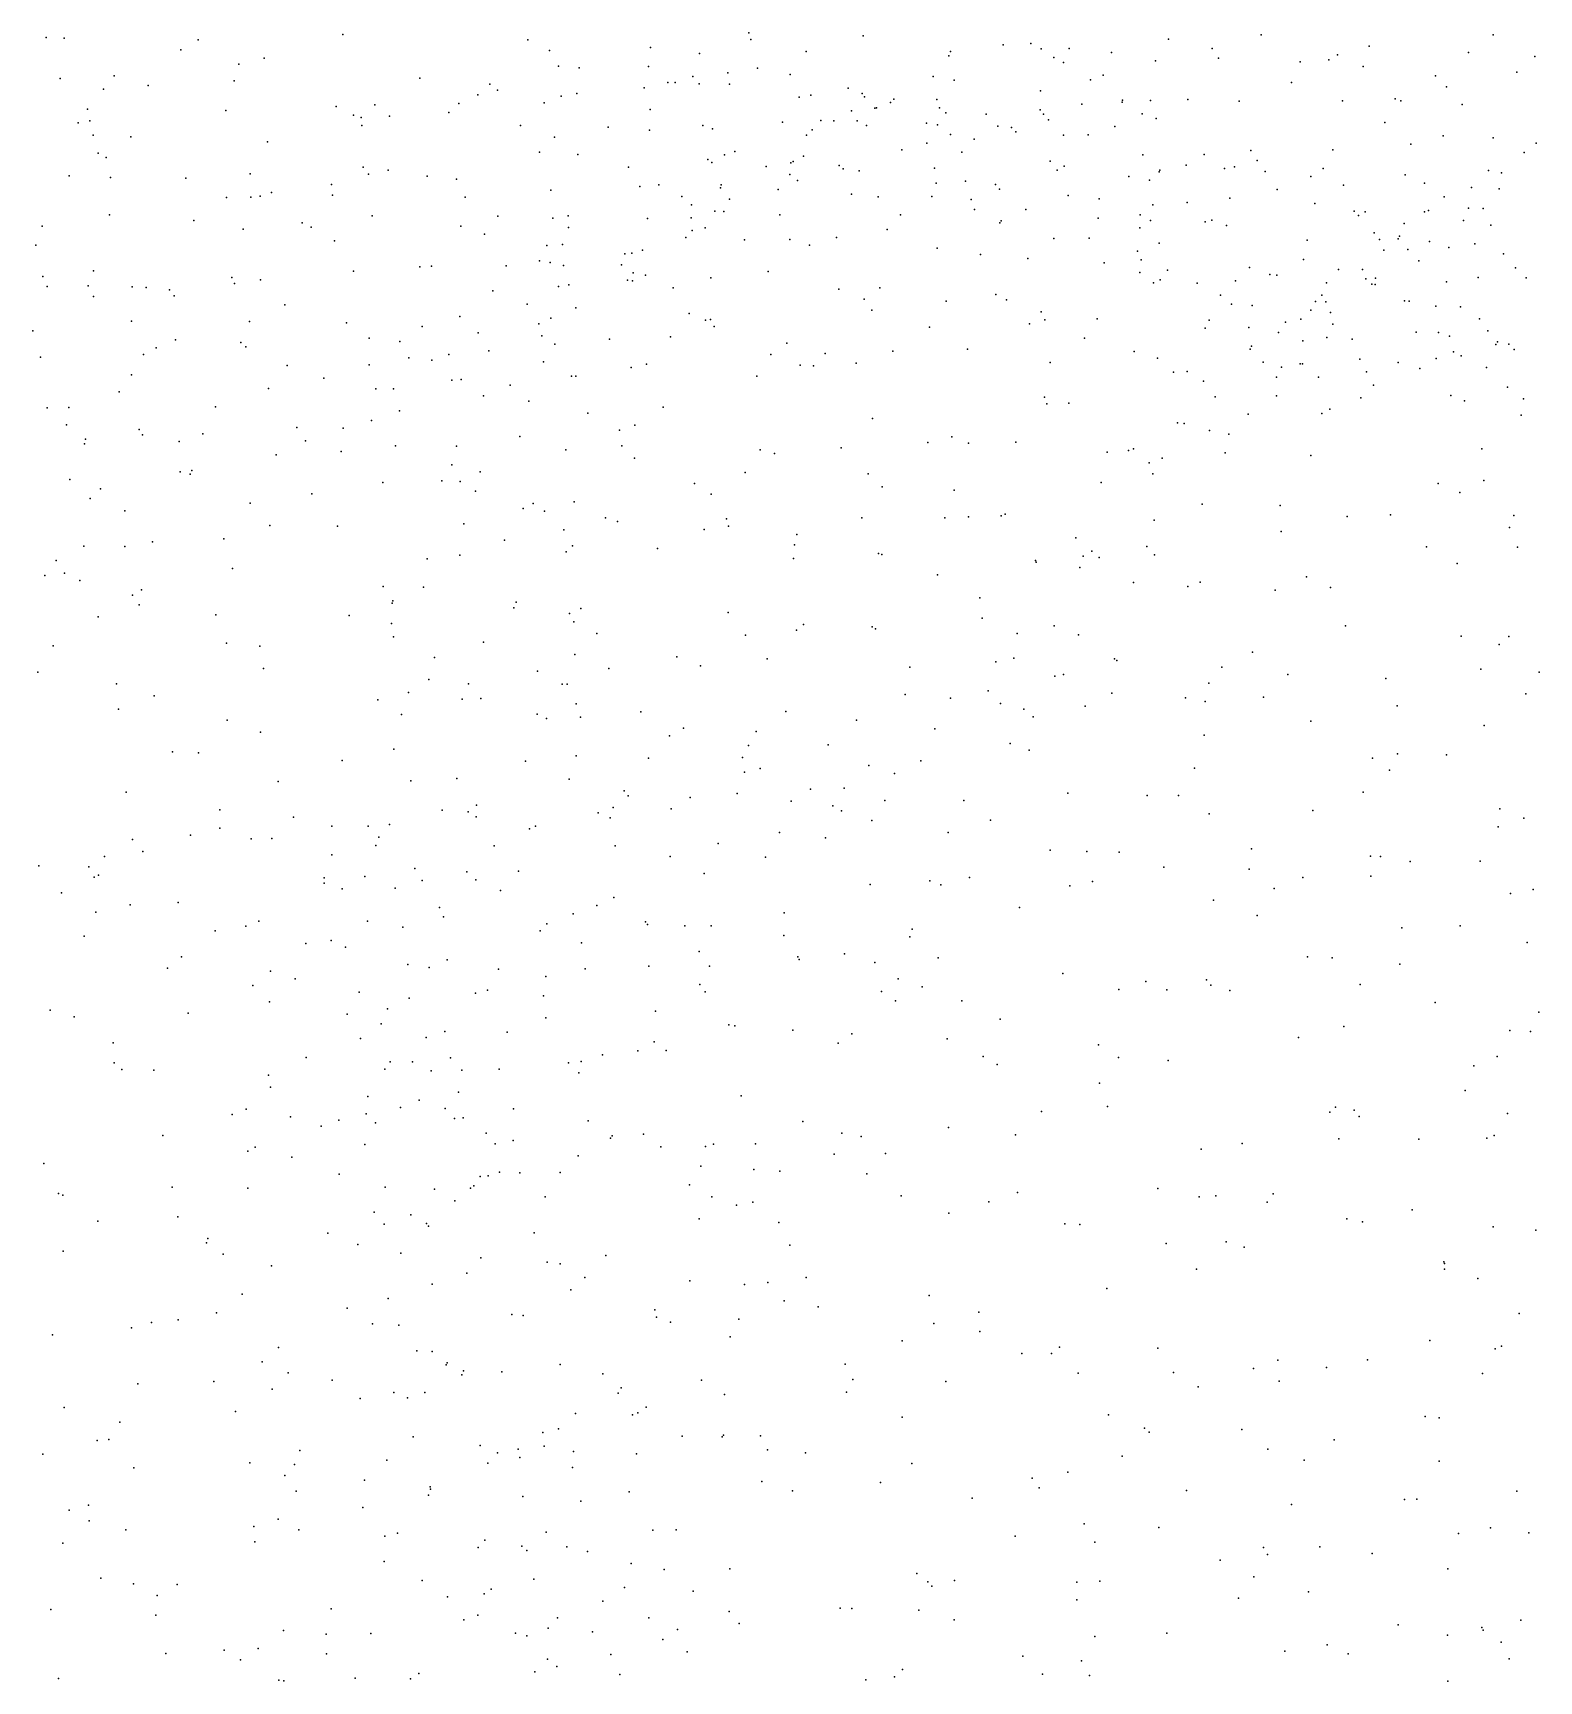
# Model space of a CAD drawing. Header units: metres. Extents: x -25 to 25, y -27.7 to 27.8.
# Drawn here: x -12.575 to -11.029, y 6.79 to 8.482 of the extents above; entities that cross this region are included whole.
import ezdxf

# ---------------------------------------------------------------- set-up
doc = ezdxf.new("R2010")
doc.units = ezdxf.units.M

msp = doc.modelspace()

# ---------------------------------------------------------------- linework, layer by layer
for p in [(-11.8399, 8.4825, 18.1172), (-12.5618, 8.478, -15.7454), (-12.5432, 8.4772, 19.0288), (-12.4232, 8.465, 19.6249), (-12.4057, 8.4753, 19.3896), (-12.2571, 8.4808, 21.8574), (-12.067, 8.4753, 18.0394), (-12.0447, 8.4646, 21.9769), (-11.9411, 8.4674, 22.0349), (-11.8381, 8.4757, -1.4655), (-11.7228, 8.4797, -4.2148), (-11.5789, 8.4702, -4.8425), (-11.5504, 8.4716, 18.3593), (-11.5398, 8.4661, 24.4792), (-11.5112, 8.4664, -4.3817), (-11.4092, 8.4762, 18.4951), (-11.3642, 8.4665, 24.5073), (-11.314, 8.4805, 24.2135), (-11.2032, 8.4688, 24.2971), (-11.0758, 8.4806, -2.0716), (-12.3639, 8.4505, -15.7405), (-12.3378, 8.4565, 21.8378), (-12.0356, 8.4484, -4.0793), (-11.9431, 8.448, 23.4026), (-11.8907, 8.4615, 22.1035), (-11.7813, 8.4635, 22.279), (-11.6348, 8.459, 24.1881), (-11.633, 8.4634, 24.3569), (-11.527, 8.4574, 24.0924), (-11.517, 8.452, -5.001), (-11.4677, 8.4623, 18.4303), (-11.4226, 8.454, -14.7393), (-11.3576, 8.4567, 24.0637), (-11.2738, 8.4527, -2.1453), (-11.2443, 8.455, 18.5657), (-11.2356, 8.4599, 24.1644), (-11.2091, 8.4479, 24.5017), (-11.1011, 8.4626, -14.6486), (-11.0329, 8.4584, 18.6655), (-12.5473, 8.4357, -4.6149), (-12.4919, 8.4384, 21.7844), (-12.3687, 8.4333, 18.0813), (-12.1779, 8.436, 21.9293), (-12.0143, 8.4467, 23.34), (-11.9234, 8.4315, -15.0201), (-11.9156, 8.4316, -5.3136), (-11.8976, 8.4378, 18.0526), (-11.8909, 8.4303, 23.1906), (-11.8617, 8.4414, 23.4799), (-11.8313, 8.4462, 23.337), (-11.7975, 8.4398, 23.4254), (-11.6509, 8.4377, 24.4796), (-11.6293, 8.434, 22.5391), (-11.4893, 8.4345, -4.6627), (-11.4763, 8.4391, -5.1608), (-11.2827, 8.4317, 22.7295), (-11.1349, 8.4384, 22.742), (-11.0513, 8.4424, -1.907), (-12.5028, 8.4247, 20.0019), (-12.4569, 8.4287, 19.7155), (-12.1182, 8.4188, 17.9929), (-12.1059, 8.4299, 23.2999), (-12.0983, 8.4238, -5.1093), (-12.0328, 8.4175, 23.5818), (-12.0168, 8.4202, -15.4091), (-11.9477, 8.426, -15.1972), (-11.86, 8.43, 23.5801), (-11.7885, 8.4165, 23.1937), (-11.7763, 8.4185, 23.5987), (-11.7382, 8.4259, 22.4235), (-11.7237, 8.4203, 23.4918), (-11.7212, 8.417, 24.2807), (-11.6912, 8.4146, 24.078), (-11.647, 8.4142, 16.3418), (-11.5405, 8.4231, 23.9253), (-11.4562, 8.4133, 18.363), (-11.3892, 8.414, -4.2784), (-11.1763, 8.4147, -1.6266), (-11.1236, 8.427, 24.2658), (-12.5193, 8.4042, 18.1453), (-12.377, 8.4028, -4.7864), (-12.2639, 8.4069, 21.9234), (-12.2461, 8.3979, 23.3813), (-12.2243, 8.4086, -4.9378), (-12.209, 8.3971, 16.1074), (-12.1483, 8.4007, 23.5147), (-12.138, 8.4099, 23.1853), (-12.0503, 8.4107, 22.0503), (-11.9414, 8.4038, 23.6541), (-11.7346, 8.4026, 24.3957), (-11.7107, 8.4053, -14.8415), (-11.7091, 8.4056, 23.6569), (-11.6946, 8.4111, 23.3123), (-11.6443, 8.4056, 23.4024), (-11.6379, 8.4006, 23.8654), (-11.5964, 8.399, 18.2044), (-11.5408, 8.4036, 16.1926), (-11.5373, 8.3992, 16.4044), (-11.498, 8.4095, 24.6676), (-11.4566, 8.4113, 16.2698), (-11.4362, 8.3994, 16.3545), (-11.4277, 8.4132, 23.9077), (-11.3364, 8.4126, 15.9073), (-11.2303, 8.4129, 23.9894), (-11.1704, 8.4127, 24.0593), (-11.1077, 8.4091, 24.1829), (-12.5289, 8.3903, 19.2352), (-12.5167, 8.3922, 19.876), (-12.2381, 8.3955, 17.987), (-12.2375, 8.3875, 23.2102), (-12.0744, 8.3874, 23.0807), (-11.9846, 8.3856, 22.1773), (-11.942, 8.3825, 23.0628), (-11.8872, 8.3874, 22.3014), (-11.8773, 8.384, 23.7396), (-11.8055, 8.3908, -1.1939), (-11.7751, 8.383, 23.1065), (-11.7663, 8.3927, 23.7416), (-11.7528, 8.3924, 23.8763), (-11.7288, 8.3922, 18.1027), (-11.7191, 8.3876, 16.3802), (-11.6577, 8.39, 16.1318), (-11.6463, 8.388, 24.632), (-11.5842, 8.3868, 23.7086), (-11.5702, 8.3853, 16.0886), (-11.5659, 8.3808, 16.5059), (-11.5322, 8.3932, 22.6692), (-11.4642, 8.3865, 16.1465), (-11.4217, 8.3947, 22.7385), (-11.1869, 8.3907, 24.6462), (-12.5133, 8.3775, 19.7889), (-12.4746, 8.3759, 19.4415), (-12.3345, 8.3708, 18.0005), (-12.0398, 8.3754, 23.6732), (-11.7809, 8.3776, 24.1204), (-11.683, 8.3626, 23.119), (-11.6574, 8.3693, 22.6125), (-11.6329, 8.3783, -1.1832), (-11.6086, 8.3733, 23.2734), (-11.517, 8.3775, 18.255), (-11.4915, 8.3777, 23.7382), (-11.2404, 8.3625, 23.8989), (-11.1603, 8.3682, 22.8171), (-11.127, 8.3768, 18.5344), (-11.0758, 8.3749, 24.5063), (-11.0315, 8.3693, 17.6267), (-12.5084, 8.359, 19.3456), (-12.4999, 8.3546, 19.6457), (-12.055, 8.36, 17.9432), (-12.0156, 8.3577, 23.0091), (-11.8822, 8.3525, 22.9975), (-11.878, 8.3493, 23.8602), (-11.8649, 8.3573, 17.9875), (-11.8546, 8.3608, 16.2761), (-11.797, 8.3492, 16.1525), (-11.7947, 8.3505, 23.0237), (-11.7841, 8.356, 16.4292), (-11.7474, 8.3464, -4.1349), (-11.6213, 8.3601, -1.8667), (-11.5306, 8.3509, 23.4764), (-11.5164, 8.3456, 23.6025), (-11.4355, 8.3573, 24.7477), (-11.3909, 8.3466, 22.8132), (-11.3725, 8.3575, 23.8078), (-11.3247, 8.3617, -5.2167), (-11.3179, 8.3514, -4.6567), (-11.044, 8.3596, 22.8243), (-12.538, 8.3357, 19.7187), (-12.4955, 8.3339, 19.517), (-12.4181, 8.3333, 16.0801), (-12.3523, 8.3379, 23.3185), (-12.236, 8.3448, 23.0767), (-12.2307, 8.3375, -15.7793), (-12.2103, 8.3415, 23.6185), (-12.1705, 8.3355, -5.2573), (-12.1404, 8.3323, 23.6867), (-11.9637, 8.3445, 23.7776), (-11.8223, 8.3454, 24.4219), (-11.7978, 8.3371, 24.5033), (-11.79, 8.3308, 16.5091), (-11.7432, 8.3431, 16.0609), (-11.7266, 8.3409, 24.6113), (-11.6493, 8.3436, 18.1044), (-11.6177, 8.3302, -5.4242), (-11.5234, 8.3416, 24.7447), (-11.4499, 8.3352, 23.662), (-11.4286, 8.3314, 16.0142), (-11.4187, 8.34, 16.0315), (-11.418, 8.3415, -1.3184), (-11.3516, 8.3434, 16.4708), (-11.3413, 8.3451, 16.1571), (-11.3099, 8.3403, 16.3674), (-11.2629, 8.335, -1.469), (-11.2502, 8.3434, -4.4014), (-11.166, 8.3367, -5.1568), (-11.0806, 8.3414, 17.5065), (-11.0671, 8.3389, 24.0334), (-12.3764, 8.3136, 23.1695), (-12.3516, 8.3137, -15.8762), (-12.342, 8.3147, 21.9625), (-12.3303, 8.3185, 23.5067), (-12.2688, 8.3267, -3.9158), (-12.2676, 8.3159, 22.0054), (-12.1315, 8.314, 17.914), (-12.0433, 8.321, 22.933), (-11.9521, 8.3249, 16.1753), (-11.9326, 8.3266, 22.3456), (-11.909, 8.3144, -15.4759), (-11.8692, 8.3235, 16.4046), (-11.8686, 8.3266, 24.2033), (-11.86, 8.3119, 22.9085), (-11.81, 8.3217, -15.2482), (-11.7346, 8.317, 22.8635), (-11.7073, 8.3141, 18.0363), (-11.6523, 8.3144, 16.6054), (-11.6477, 8.3282, 24.7182), (-11.5866, 8.3267, 23.1237), (-11.5826, 8.3222, 22.7478), (-11.512, 8.3155, 22.7993), (-11.4803, 8.3121, -14.8486), (-11.3461, 8.3127, 18.3261), (-11.2975, 8.3218, 24.77), (-11.2293, 8.3262, -4.8407), (-11.1461, 8.3281, -4.2608), (-11.1261, 8.3142, 23.9225), (-11.098, 8.3236, 17.4105), (-11.0695, 8.3223, 17.3137), (-12.4967, 8.2957, 18.0213), (-11.899, 8.306, 16.1904), (-11.875, 8.2996, 16.4871), (-11.8659, 8.2992, 16.0708), (-11.8084, 8.2957, 22.5775), (-11.6843, 8.2956, 22.936), (-11.6119, 8.3116, 15.9608), (-11.6082, 8.3012, 22.8288), (-11.5557, 8.3011, 18.1362), (-11.4382, 8.2958, 23.5023), (-11.4251, 8.3058, 18.2576), (-11.39, 8.3085, 16.5814), (-11.2588, 8.3074, 22.8763), (-11.2184, 8.2994, 16.3263), (-11.214, 8.2951, 16.2394), (-11.2073, 8.2988, 24.7778), (-11.1462, 8.2988, -4.5599), (-11.142, 8.3002, 17.6177), (-11.1012, 8.3026, -1.9496), (-11.0858, 8.3022, 24.6759), (-12.5657, 8.2842, 19.595), (-12.4099, 8.2899, 23.4286), (-12.3594, 8.281, 23.5776), (-12.2988, 8.2874, 23.0072), (-12.2895, 8.283, 17.9132), (-12.227, 8.2945, 23.6866), (-12.1358, 8.2839, 22.9073), (-12.0979, 8.2943, 22.1752), (-12.0414, 8.2923, 22.2486), (-12.0256, 8.2945, -1.279), (-12.0253, 8.2826, 23.8819), (-11.9442, 8.2919, 16.3067), (-11.8994, 8.2925, 24.301), (-11.8984, 8.2796, 22.8275), (-11.8849, 8.2823, 24.4562), (-11.6981, 8.2805, -15.1353), (-11.5823, 8.2875, -4.129), (-11.5809, 8.2894, 23.0326), (-11.4813, 8.2921, 23.2639), (-11.4384, 8.2824, 15.9438), (-11.4277, 8.29, 22.8935), (-11.3713, 8.2886, 23.6272), (-11.3647, 8.2902, 24.8241), (-11.3494, 8.2847, -4.1227), (-11.1671, 8.2867, 17.5354), (-11.106, 8.2899, 17.8171), (-11.078, 8.2852, 17.2268), (-12.5724, 8.2646, 19.4672), (-12.2656, 8.269, 22.9279), (-12.1116, 8.276, 23.8091), (-12.0475, 8.2642, -5.4896), (-12.0314, 8.2652, -4.0147), (-11.9048, 8.2724, 17.9176), (-11.8446, 8.27, 24.5608), (-11.7979, 8.2705, 15.986), (-11.7779, 8.2645, -1.0955), (-11.7502, 8.2724, -5.5252), (-11.6467, 8.2613, 15.8983), (-11.5267, 8.2715, 22.9568), (-11.4905, 8.2716, 16.6711), (-11.4187, 8.2667, 23.3436), (-11.2668, 8.2698, 23.6947), (-11.1978, 8.2773, -5.3498), (-11.1924, 8.2703, 16.4295), (-11.1733, 8.2712, 15.9973), (-11.172, 8.2739, 18.3688), (-11.1411, 8.2683, -14.7444), (-11.1211, 8.2621, 22.9253), (-11.0945, 8.2658, 17.9467), (-12.0551, 8.2483, 22.3268), (-12.0442, 8.2468, 22.7958), (-11.9709, 8.2444, 16.3816), (-11.9673, 8.2558, 16.221), (-11.9601, 8.2564, 24.0556), (-11.9491, 8.2594, 24.1835), (-11.6021, 8.2548, 18.059), (-11.5536, 8.2508, 15.8854), (-11.4751, 8.2464, 18.1527), (-11.4408, 8.2585, 22.9822), (-11.4372, 8.2495, 23.0859), (-11.2704, 8.2498, 16.0114), (-11.1881, 8.2593, 16.1523), (-11.1633, 8.2601, 23.7832), (-11.1519, 8.2486, 17.2605), (-11.0652, 8.2558, 18.0472), (-12.5651, 8.2324, 18.0314), (-12.513, 8.2382, 23.3599), (-12.3709, 8.2313, 23.6517), (-12.3415, 8.2291, 22.9153), (-12.2462, 8.2377, 23.7803), (-12.1779, 8.2422, 17.8853), (-12.166, 8.2428, 22.8372), (-12.0891, 8.2432, -15.7698), (-12.0305, 8.2436, 17.8774), (-11.9647, 8.2285, 22.7298), (-11.9597, 8.2279, -15.6548), (-11.9587, 8.2361, 16.1388), (-11.9462, 8.2338, 22.5522), (-11.8792, 8.2311, 16.0007), (-11.8202, 8.2374, 24.6619), (-11.4385, 8.2364, 24.8727), (-11.4175, 8.2291, 15.8747), (-11.4103, 8.2388, 23.1688), (-11.3402, 8.228, 23.4198), (-11.3259, 8.2416, 23.5395), (-11.3049, 8.2343, 16.6586), (-11.2979, 8.2336, 18.2017), (-11.2344, 8.2395, 17.5908), (-11.2099, 8.2397, 22.9521), (-11.2064, 8.23, 17.9628), (-11.1965, 8.2308, 24.8329), (-11.0912, 8.2312, 18.2332), (-11.0529, 8.2414, 18.3256), (-11.0419, 8.2309, 22.9408), (-12.5607, 8.2221, 21.9053), (-12.5185, 8.2229, -5.1762), (-12.5132, 8.2119, 23.4649), (-12.4733, 8.2216, 23.5508), (-12.4591, 8.2211, 23.019), (-12.435, 8.2186, 17.9498), (-12.4302, 8.2124, -5.3201), (-12.3681, 8.225, -3.8349), (-12.1031, 8.2175, 23.9057), (-12.0355, 8.222, 23.9835), (-12.0248, 8.2238, 22.4441), (-11.9178, 8.2206, 16.5453), (-11.7476, 8.2193, 15.8983), (-11.7055, 8.2208, 16.7168), (-11.5863, 8.2137, 16.7571), (-11.4244, 8.2257, 16.7379), (-11.3796, 8.2256, 18.1547), (-11.3556, 8.2132, -1.3941), (-11.2515, 8.2132, 17.4958), (-11.247, 8.2257, 17.7305), (-11.2004, 8.2244, 23.6679), (-11.1969, 8.2243, 18.2262), (-11.1236, 8.2269, 16.3036), (-12.3164, 8.2033, -5.4265), (-12.0676, 8.2039, 22.7188), (-12.0177, 8.2001, 22.5988), (-11.9013, 8.1943, -5.6183), (-11.7216, 8.209, 17.9495), (-11.7136, 8.1979, 24.7887), (-11.6373, 8.2069, 17.9994), (-11.5754, 8.2084, 24.8595), (-11.5399, 8.196, -15.0428), (-11.3445, 8.2039, 23.3176), (-11.3231, 8.2024, 16.0655), (-11.2629, 8.1979, 17.8772), (-11.2583, 8.2066, 18.0534), (-11.2476, 8.2062, 17.395), (-11.2426, 8.1954, 16.7064), (-11.1668, 8.2073, 16.5769), (-11.1618, 8.2071, 17.1635), (-11.1346, 8.202, 16.1182), (-11.1091, 8.2013, 16.2155), (-12.5752, 8.1767, 23.2689), (-12.4739, 8.1864, -15.9778), (-12.3528, 8.1861, 22.0539), (-12.2531, 8.1847, 17.8723), (-12.1756, 8.1809, -1.3223), (-12.1367, 8.1911, 22.2933), (-12.0558, 8.1837, -1.4965), (-12.0434, 8.1895, 16.2375), (-11.8846, 8.1876, 16.6368), (-11.8795, 8.1882, -4.04), (-11.8755, 8.1811, 17.8849), (-11.6544, 8.1803, 16.1822), (-11.5517, 8.1838, 15.8202), (-11.5362, 8.188, -5.5661), (-11.4823, 8.1889, 16.1073), (-11.3713, 8.1793, 18.0703), (-11.3672, 8.1874, -5.514), (-11.3265, 8.1799, 23.2356), (-11.2891, 8.1853, 17.9584), (-11.2733, 8.1885, 24.8848), (-11.2405, 8.1835, 23.506), (-11.0899, 8.1888, 23.0049), (-11.0812, 8.1766, 16.3845), (-12.4288, 8.1672, 23.6862), (-12.3617, 8.1647, 22.8266), (-12.3567, 8.16, 17.8906), (-12.23, 8.1691, -15.9005), (-12.1985, 8.1656, 22.7293), (-12.1179, 8.1746, 22.4145), (-12.0526, 8.1715, 24.0683), (-12.0392, 8.1627, 16.4489), (-11.9832, 8.1681, 16.5366), (-11.9204, 8.1703, -1.5966), (-11.8011, 8.1639, 15.8591), (-11.4953, 8.169, 17.9921), (-11.3239, 8.1609, 17.6632), (-11.2962, 8.1749, 17.556), (-11.271, 8.1664, 15.9092), (-11.2466, 8.1696, 17.2714), (-11.2204, 8.1681, 23.0507), (-11.1549, 8.1752, 16.028), (-11.1319, 8.1748, -4.0211), (-11.1204, 8.171, 17.0412), (-11.073, 8.1626, 16.4766), (-11.0713, 8.1654, 16.9675), (-11.0595, 8.1627, 23.7046), (-12.5673, 8.1495, 23.4993), (-12.4618, 8.1524, 22.006), (-12.4488, 8.159, 16.2028), (-12.1893, 8.1487, 23.9257), (-12.1657, 8.1463, -5.5986), (-12.1483, 8.1522, 17.8542), (-12.1071, 8.1559, 22.5296), (-12.0509, 8.1448, 17.8446), (-11.8175, 8.1521, 16.7419), (-11.7617, 8.1531, 17.8999), (-11.7298, 8.1435, 16.7827), (-11.6923, 8.1558, 15.8139), (-11.6154, 8.1576, -15.2249), (-11.5306, 8.144, 16.832), (-11.4444, 8.1552, 24.9278), (-11.4203, 8.1486, 15.7998), (-11.3254, 8.1576, 17.8178), (-11.3119, 8.1444, 17.4375), (-11.274, 8.1428, 23.146), (-11.2715, 8.1428, 23.3058), (-11.2125, 8.1473, -1.9917), (-11.1733, 8.1439, 16.8467), (-11.1343, 8.148, 16.6876), (-11.1164, 8.155, 24.834), (-11.1085, 8.1508, 23.6345), (-11.0543, 8.1573, 16.8113), (-12.4741, 8.1315, 22.8642), (-12.3142, 8.141, 22.1457), (-12.2766, 8.128, 22.7065), (-12.2298, 8.1415, 22.2434), (-12.1449, 8.126, 24.0073), (-12.1356, 8.1266, -3.9096), (-12.0222, 8.1301, 24.2397), (-12.0177, 8.1299, -1.1737), (-11.9609, 8.1388, 15.9845), (-11.945, 8.1422, 24.5459), (-11.8318, 8.13, 24.7468), (-11.7872, 8.1412, -1.7274), (-11.7738, 8.1407, -15.5005), (-11.404, 8.1342, -1.9701), (-11.3899, 8.1349, -14.9673), (-11.2981, 8.1291, -4.0537), (-11.2932, 8.1393, 16.8664), (-11.2549, 8.1289, 17.1682), (-11.2057, 8.1344, 24.9097), (-11.151, 8.1379, -1.6512), (-11.0827, 8.1389, 16.5728), (-12.4868, 8.114, -5.4738), (-12.3335, 8.1173, -1.2519), (-12.2231, 8.1171, 22.6141), (-12.2049, 8.1168, 22.3562), (-12.1124, 8.1097, 16.3242), (-12.0852, 8.1208, 16.1817), (-11.3732, 8.125, 17.736), (-11.3613, 8.1086, 17.5341), (-11.2981, 8.1099, 15.8307), (-11.1986, 8.1206, 23.4387), (-11.1193, 8.1101, 23.5511), (-11.0611, 8.1186, 16.7309), (-12.5606, 8.0973, 23.6326), (-12.5385, 8.0978, -1.1062), (-12.3879, 8.0984, 22.1125), (-12.1989, 8.0945, 22.4782), (-12.0659, 8.1043, 24.1685), (-12.0055, 8.092, 24.4727), (-11.9281, 8.0981, 24.6624), (-11.5365, 8.1085, -4.0635), (-11.5339, 8.1016, 17.8637), (-11.5115, 8.1021, 24.9493), (-11.2516, 8.0917, 17.013), (-11.2434, 8.096, -14.8691), (-11.2116, 8.1077, 15.8846), (-11.1052, 8.1046, -5.4376), (-11.0445, 8.1067, 16.093), (-12.5406, 8.08, -0.8536), (-12.4663, 8.0752, 22.0606), (-12.3043, 8.0772, 22.642), (-12.2567, 8.0767, -1.4097), (-12.2277, 8.0843, -1.0574), (-11.9571, 8.0795, 16.2731), (-11.713, 8.0865, -4.0467), (-11.3999, 8.0822, 17.6422), (-11.3929, 8.0814, 16.9103), (-11.3272, 8.0909, 24.9627), (-11.0469, 8.09, 23.612), (-12.5224, 8.0606, 23.7235), (-12.5211, 8.0652, -1.2989), (-12.4626, 8.0698, 22.7755), (-12.4251, 8.0629, 17.8816), (-12.4008, 8.0706, 23.8472), (-12.2952, 8.0634, 22.2811), (-12.2029, 8.0585, 24.0226), (-12.1403, 8.0582, 24.1182), (-12.0751, 8.068, 16.0446), (-11.973, 8.0746, 15.9254), (-11.9704, 8.0584, 16.6969), (-11.6562, 8.0619, -1.1787), (-11.6315, 8.0676, 24.9416), (-11.6144, 8.061, 17.8797), (-11.5658, 8.0623, 16.903), (-11.3669, 8.0741, 17.3823), (-11.347, 8.0703, 17.0303), (-12.3255, 8.0493, 23.9327), (-12.2586, 8.0526, 22.5217), (-12.0279, 8.0543, -5.6964), (-11.9574, 8.0457, -15.766), (-11.8283, 8.0542, 24.8025), (-11.8138, 8.0504, 16.8271), (-11.7451, 8.0562, 15.7616), (-11.472, 8.052, 16.2017), (-11.4503, 8.0535, 15.7295), (-11.445, 8.0553, -15.1212), (-11.429, 8.041, 24.9938), (-11.4157, 8.0457, 17.559), (-11.351, 8.0512, 17.2394), (-11.2631, 8.0484, -1.4696), (-11.0875, 8.0553, 23.1316), (-12.5372, 8.0239, 22.7986), (-12.4242, 8.0317, 22.6856), (-12.4138, 8.0293, 22.1834), (-12.412, 8.0332, -5.6389), (-12.1452, 8.039, 16.2244), (-12.1158, 8.0317, 16.5078), (-11.8438, 8.0311, 15.7854), (-11.7174, 8.0297, 17.868), (-11.4252, 8.0297, 16.983), (-12.506, 8.0144, 16.3553), (-12.2887, 8.0092, -3.8184), (-12.2158, 8.0209, 17.8274), (-12.1555, 8.0224, 16.3283), (-12.1365, 8.0219, 16.4186), (-12.1207, 8.0117, -1.5308), (-11.896, 8.0197, 17.8297), (-11.8788, 8.0089, -3.9851), (-11.7033, 8.0162, 16.2536), (-11.6291, 8.0128, 15.7078), (-11.4784, 8.0207, 17.6941), (-11.1323, 8.0198, 15.8897), (-11.1098, 8.0104, -1.8235), (-11.0853, 8.0227, 24.893), (-12.5163, 8.0042, 22.1126), (-12.4808, 7.9916, 23.8433), (-12.352, 7.9994, 22.361), (-12.0717, 7.994, -15.8712), (-12.0615, 7.9992, 15.9872), (-12.0498, 7.9914, 24.4042), (-12.0194, 8.0008, 24.5109), (-11.3746, 7.9986, 15.7256), (-11.2943, 7.997, 16.2683), (-12.332, 7.9767, -0.8865), (-12.2624, 7.9758, 24.0432), (-12.1329, 7.9784, 16.0905), (-11.9871, 7.9846, 24.609), (-11.975, 7.9807, 17.8143), (-11.863, 7.9835, -1.6977), (-11.8611, 7.976, 24.7915), (-11.724, 7.9843, 24.8989), (-11.6387, 7.9843, 6.1222), (-11.6144, 7.9855, 24.9661), (-11.5811, 7.9866, 16.9871), (-11.5769, 7.9881, 6.387), (-11.4237, 7.9821, 17.0728), (-11.2256, 7.986, -4.0128), (-11.1813, 7.9874, 15.8207), (-11.059, 7.9745, 15.9397), (-11.0546, 7.9869, 23.3191), (-12.4523, 7.9599, 22.6026), (-12.3792, 7.9628, 22.4729), (-12.0911, 7.9615, 24.2981), (-12.0301, 7.9721, 16.688), (-11.8858, 7.9725, 16.8242), (-11.7931, 7.9567, 16.8908), (-11.7908, 7.9675, 17.8384), (-11.5044, 7.9639, -15.2999), (-11.2934, 7.9704, -1.9471), (-12.5515, 7.9408, 17.925), (-12.5228, 7.9555, -0.6546), (-12.4809, 7.9549, -16.033), (-12.1703, 7.9425, 16.1849), (-12.1367, 7.9461, 16.5381), (-12.0275, 7.9496, 15.9199), (-12.0211, 7.9556, -1.0694), (-11.934, 7.9531, 15.8262), (-11.7942, 7.9428, 6.163), (-11.707, 7.9478, -5.7809), (-11.7034, 7.9469, 16.9411), (-11.5456, 7.9406, 17.6702), (-11.4966, 7.9451, 15.6896), (-11.4877, 7.9502, -1.9314), (-11.4802, 7.9437, -5.7316), (-11.4313, 7.955, 17.3578), (-11.4236, 7.9463, 17.2256), (-11.144, 7.9547, -1.6158), (-11.0508, 7.9543, -5.468), (-12.563, 7.9254, -3.8485), (-12.5429, 7.9277, 22.6815), (-12.3704, 7.9324, 23.9855), (-11.6462, 7.9258, 15.6875), (-11.5449, 7.9389, 24.9908), (-11.5003, 7.9336, 17.5573), (-11.2675, 7.9239, -15.029), (-11.1127, 7.9375, 15.8489), (-12.527, 7.92, 23.8557), (-12.4636, 7.9106, 17.8729), (-12.2157, 7.9138, -0.9906), (-12.1743, 7.9134, 24.1873), (-11.4452, 7.9182, 6.3453), (-11.3894, 7.9141, 25.0204), (-11.3766, 7.9184, 15.6974), (-11.2996, 7.9103, -5.6581), (-11.2426, 7.9128, 15.7406), (-12.473, 7.9052, 23.9223), (-12.4662, 7.895, 22.4715), (-12.2064, 7.8967, 16.2857), (-12.2058, 7.8991, 17.8157), (-12.0813, 7.8919, 24.3978), (-12.079, 7.8979, 17.8062), (-12.0127, 7.8914, 16.7591), (-11.6029, 7.9024, 17.044), (-12.5083, 7.8829, 22.5588), (-12.3874, 7.8847, 16.4344), (-12.2504, 7.884, 24.1305), (-12.2071, 7.876, -5.7722), (-12.0241, 7.8861, 24.5638), (-12.0199, 7.8776, 15.8712), (-11.8612, 7.8873, 24.8157), (-11.784, 7.8748, 6.4885), (-11.7133, 7.8725, 17.7897), (-11.6005, 7.8813, 17.6934), (-11.5265, 7.8735, 5.9922), (-11.2272, 7.8734, 25.0086), (-12.3763, 7.8559, -5.7941), (-12.2048, 7.8623, 16.4073), (-12.1126, 7.8567, 16.6516), (-11.9963, 7.8657, 17.8028), (-11.8436, 7.864, 5.9575), (-11.791, 7.8692, 24.8812), (-11.7099, 7.8704, 24.9366), (-11.5645, 7.8655, 15.6645), (-11.5014, 7.8644, 17.1434), (-11.1085, 7.8629, 11.3489), (-11.0595, 7.8626, -3.9383), (-12.5544, 7.8529, 22.3932), (-12.3424, 7.8525, 17.8345), (-12.1628, 7.8409, 16.0542), (-12.0189, 7.844, -15.8576), (-11.914, 7.8418, 16.8757), (-11.8211, 7.8398, 15.7136), (-11.5678, 7.8404, -1.2569), (-11.4645, 7.8396, 15.6635), (-11.4623, 7.8381, 25.0242), (-11.323, 7.8466, -1.3913), (-11.0697, 7.8542, 24.9305), (-12.5703, 7.8261, 22.548), (-12.3383, 7.8298, 24.0827), (-12.057, 7.827, 24.4789), (-11.984, 7.8298, 24.6713), (-11.8896, 7.8323, -1.6754), (-11.6749, 7.831, -1.7995), (-11.5864, 7.8365, -5.78), (-11.5259, 7.8218, 17.3962), (-11.5169, 7.8234, 17.288), (-11.3543, 7.8311, 25.0259), (-11.2865, 7.8235, 15.7024), (-11.0884, 7.8292, 15.8211), (-11.0286, 7.8258, 16.4649), (-12.4893, 7.8141, -1.4459), (-12.1894, 7.8049, 24.2312), (-12.1688, 7.8183, 16.56), (-12.1279, 7.814, 16.427), (-12.0318, 7.8136, 11.2072), (-12.0265, 7.8136, -3.8442), (-11.5942, 7.8067, 17.6113), (-11.4672, 7.8044, 16.3344), (-11.3678, 7.8146, 6.1339), (-11.186, 7.8196, 11.1623), (-12.4872, 7.7878, 23.9785), (-12.4506, 7.8018, 3.0232), (-12.2211, 7.7974, 16.3083), (-12.1344, 7.7983, 17.8037), (-12.1154, 7.7989, -1.5502), (-12.0174, 7.7934, -1.1576), (-11.6796, 7.8031, 5.8609), (-11.6331, 7.7991, 6.6431), (-11.5815, 7.7937, 17.1428), (-11.5578, 7.788, -15.4906), (-11.4947, 7.7909, -4.0174), (-11.3917, 7.7995, 6.5954), (-11.3714, 7.7957, -15.291), (-11.3117, 7.8004, 6.4595), (-11.1744, 7.7912, 24.9911), (-11.0422, 7.8036, 10.9737), (-12.3757, 7.7767, -0.9322), (-12.1968, 7.7823, 16.1643), (-12.0573, 7.7828, 16.7801), (-12.048, 7.7782, 15.892), (-12.013, 7.7797, 6.1334), (-11.951, 7.7851, 6.3578), (-11.802, 7.7856, 17.785), (-11.7294, 7.7768, 17.7292), (-11.5481, 7.7801, 25.0035), (-11.263, 7.7756, 25.0118), (-11.0848, 7.771, -1.6783), (-12.3417, 7.7643, 17.8298), (-11.9217, 7.7607, 16.9213), (-11.9071, 7.7683, 24.7558), (-11.8325, 7.7649, 24.8387), (-11.6492, 7.7676, 15.665), (-11.3726, 7.7611, -5.6988), (-12.4318, 7.7441, 24.0437), (-12.4051, 7.7432, 16.5561), (-12.2046, 7.747, 16.5149), (-12.0175, 7.7399, -5.8139), (-11.943, 7.7375, 17.7892), (-11.8465, 7.7384, 16.3724), (-11.8405, 7.7505, 17.0054), (-11.7585, 7.7512, 24.8917), (-11.5718, 7.7528, 17.4428), (-11.5521, 7.7458, 17.3124), (-11.1996, 7.7377, 15.7214), (-11.1741, 7.7419, 11.4344), (-11.1237, 7.7409, 15.7808), (-12.2576, 7.7353, -3.8005), (-12.0694, 7.7347, 17.7933), (-11.8446, 7.7234, 5.7969), (-11.8283, 7.727, -15.7488), (-11.7167, 7.7301, 17.0995), (-11.6904, 7.7218, 16.3348), (-11.6634, 7.7349, -15.6076), (-11.3823, 7.7275, 25.0216), (-11.1823, 7.7252, -3.9663), (-12.4794, 7.7028, 17.8634), (-12.3234, 7.7138, 1.1247), (-12.187, 7.7144, 16.1045), (-12.14, 7.7166, 16.6936), (-12.0245, 7.7161, 24.5454), (-11.9682, 7.704, -1.57), (-11.7769, 7.7058, 17.7135), (-11.742, 7.7067, -5.8021), (-11.2092, 7.7027, -1.484), (-12.1196, 7.6894, 24.3767), (-11.9794, 7.687, 24.6566), (-11.9641, 7.6988, -15.8371), (-11.9199, 7.6855, 15.7773), (-11.9004, 7.6971, -1.244), (-11.8519, 7.7014, 17.7711), (-11.7965, 7.6936, 17.0724), (-11.7537, 7.6885, 15.6921), (-11.7005, 7.694, 17.6474), (-11.6192, 7.6942, 24.9764), (-11.5125, 7.7018, 25.0025), (-11.4311, 7.6992, 6.7369), (-11.3987, 7.6994, -1.7913), (-11.0687, 7.6856, 24.9301), (-12.3833, 7.6846, 0.9315), (-12.3075, 7.677, -15.9949), (-12.2092, 7.6695, 1.2881), (-12.155, 7.6842, 17.7978), (-12.1283, 7.6826, 11.0244), (-12.1202, 7.6774, 15.9863), (-11.9948, 7.6814, 16.9017), (-11.9823, 7.6762, 5.7359), (-11.745, 7.6835, 6.6501), (-11.7137, 7.6737, -1.7012), (-11.5918, 7.6739, 5.8457), (-11.3674, 7.6803, 15.6693), (-11.261, 7.684, 15.6971), (-11.0441, 7.6761, 16.5195), (-12.473, 7.654, 24.0557), (-12.4133, 7.6584, 0.7717), (-12.3833, 7.6657, 24.115), (-12.3511, 7.6546, 17.8272), (-12.3299, 7.655, 1.4371), (-12.2682, 7.6677, 24.1955), (-12.2309, 7.6677, 16.3237), (-12.2201, 7.6565, 16.5143), (-12.0654, 7.665, 15.9105), (-12.0593, 7.6679, 24.4569), (-11.8085, 7.6612, -3.9251), (-11.7613, 7.6558, 11.218), (-11.6352, 7.6614, 15.6586), (-11.0705, 7.667, 15.8144), (-12.5016, 7.6365, 1.2329), (-12.4625, 7.6418, -1.1702), (-12.2684, 7.6384, 17.8045), (-12.2232, 7.6479, 16.2349), (-12.1017, 7.6476, 16.7939), (-11.9772, 7.6474, -3.8438), (-11.9207, 7.6367, 17.7589), (-11.8715, 7.6499, 17.0464), (-11.8228, 7.636, 24.8234), (-11.5307, 7.643, -1.7317), (-11.493, 7.6416, 16.4037), (-11.4597, 7.6411, 15.6564), (-11.3238, 7.6445, 11.4409), (-11.2015, 7.6371, 24.995), (-11.1913, 7.6367, 6.4808), (-12.5692, 7.627, -15.9951), (-12.5178, 7.6261, 0.5449), (-12.183, 7.6242, 11.168), (-12.1296, 7.6208, 6.3069), (-12.0765, 7.6215, 17.779), (-11.8861, 7.619, 24.7473), (-11.4138, 7.6256, 5.9175), (-11.3262, 7.6236, -5.6457), (-11.161, 7.6316, 6.2462), (-11.0892, 7.6318, 11.6008), (-12.5123, 7.6154, 0.1852), (-12.5079, 7.6175, 1.3862), (-12.276, 7.6147, -1.1826), (-12.276, 7.6091, 16.6116), (-12.2577, 7.6034, 1.5975), (-12.2344, 7.6159, 0.8733), (-12.2033, 7.6041, 5.8538), (-12.1754, 7.6118, 24.3054), (-12.1205, 7.6127, -1.5005), (-12.095, 7.6018, 24.4068), (-11.7153, 7.6079, 17.2042), (-11.6541, 7.6115, 24.9333), (-11.6428, 7.6074, 11.3308), (-11.6133, 7.6149, 17.3876), (-11.5104, 7.6064, 24.9814), (-11.4871, 7.611, 11.3263), (-11.3005, 7.6039, 24.9936), (-11.2713, 7.6151, 6.6812), (-11.2013, 7.6163, 16.5092), (-11.0345, 7.6027, -3.8987), (-12.546, 7.5994, 1.965), (-12.4754, 7.5869, 17.8485), (-12.4262, 7.5894, 24.1176), (-12.1576, 7.5844, 16.049), (-11.996, 7.5862, 15.8506), (-11.9787, 7.5945, 24.6169), (-11.5622, 7.5843, -1.3977), (-11.363, 7.5916, 15.6774), (-11.0579, 7.5985, 24.9068), (-12.5107, 7.5793, 24.064), (-12.3431, 7.5701, 17.8102), (-12.2315, 7.5703, 16.4635), (-12.1537, 7.5745, 17.7769), (-12.0475, 7.5675, 11.5156), (-12.0204, 7.5777, 16.5206), (-11.9462, 7.5695, -1.3898), (-11.8038, 7.5789, 11.43), (-11.318, 7.5759, -1.464), (-12.5227, 7.5547, 16.7158), (-12.3882, 7.5601, -3.9116), (-12.3565, 7.565, 0.3985), (-12.2691, 7.5505, 0.6447), (-12.1954, 7.5641, 16.6197), (-12.0545, 7.5603, 15.9164), (-11.944, 7.5666, 17.0068), (-11.9059, 7.5653, -5.8388), (-11.8786, 7.5654, 17.0762), (-11.804, 7.5555, -1.5218), (-11.6749, 7.554, 17.5369), (-11.6724, 7.5621, -3.977), (-11.1695, 7.5633, 11.0503), (-11.1097, 7.5654, 15.7903), (-12.4225, 7.5336, 2.3201), (-12.295, 7.5473, -1.3289), (-12.2544, 7.5434, 6.0695), (-12.0119, 7.5481, 5.6396), (-11.8909, 7.5389, 17.7189), (-11.7897, 7.5335, 5.7203), (-11.7418, 7.5368, 24.8312), (-11.2663, 7.5337, -3.99), (-11.0407, 7.5483, -15.0862), (-12.4371, 7.522, -5.9951), (-12.3314, 7.5187, 0.1761), (-12.1904, 7.5257, 16.1685), (-12.1684, 7.5227, 24.3358), (-12.1497, 7.5304, 16.7715), (-12.097, 7.5209, 15.9827), (-12.0082, 7.5211, 6.5524), (-11.9428, 7.524, 15.8225), (-11.8803, 7.5239, 24.6977), (-11.7883, 7.5308, 17.1817), (-11.7106, 7.5277, 17.2783), (-11.6457, 7.5326, 24.8981), (-11.5177, 7.5166, 15.6752), (-11.241, 7.5327, 15.7185), (-11.1715, 7.5259, -15.2631), (-12.3493, 7.5041, 24.1908), (-12.3059, 7.511, 1.766), (-12.1086, 7.4992, 1.2354), (-12.0487, 7.5133, 16.9241), (-11.8904, 7.5052, -15.8269), (-11.6867, 7.511, 15.6945), (-11.6619, 7.5028, -15.6632), (-11.46, 7.5001, -5.6592), (-11.4323, 7.5083, 24.9629), (-11.4108, 7.4996, 11.1182), (-11.3701, 7.5098, 11.603), (-11.3658, 7.5046, -15.4376), (-11.2122, 7.5051, 24.9523), (-12.3323, 7.4873, 0.0045), (-12.2403, 7.4972, -3.8276), (-12.1889, 7.4911, 16.6622), (-12.1208, 7.4962, 0.8972), (-12.051, 7.4934, 17.7326), (-11.885, 7.4976, 11.5644), (-11.704, 7.4981, 11.5245), (-11.6894, 7.4883, 17.4369), (-11.6214, 7.4883, 6.8508), (-11.346, 7.4989, 6.7903), (-11.1354, 7.4865, 24.911), (-12.5576, 7.4788, -4.1849), (-12.533, 7.4718, -15.9541), (-12.4159, 7.4757, 1.9937), (-12.2524, 7.4747, 24.2473), (-12.2112, 7.4801, 17.7541), (-12.0484, 7.4709, -15.9), (-11.936, 7.4778, 17.0567), (-11.582, 7.4697, 5.7656), (-11.0288, 7.4768, 24.8641), (-12.2388, 7.4498, 16.4722), (-12.2178, 7.4646, 16.5936), (-12.1713, 7.4508, 11.7208), (-12.1521, 7.4569, 16.0649), (-12.0884, 7.4563, 24.3802), (-11.8605, 7.4638, 15.7712), (-11.8543, 7.4626, 16.5123), (-11.7948, 7.4584, 24.7406), (-11.7342, 7.4546, 17.5794), (-11.6364, 7.4494, 24.8632), (-11.2757, 7.4507, 24.938), (-11.2289, 7.4621, 5.9079), (-11.0585, 7.458, 15.8418), (-11.0373, 7.4567, -5.5145), (-12.4928, 7.4453, -0.1315), (-11.9905, 7.4329, 17.7012), (-11.9539, 7.437, 15.8501), (-11.9374, 7.4462, 24.5704), (-11.925, 7.4375, 11.7022), (-11.7483, 7.4448, 17.295), (-11.4809, 7.443, -15.558), (-12.4917, 7.4247, 17.8213), (-12.4839, 7.4178, 24.156), (-12.4511, 7.4171, 16.7737), (-12.2946, 7.4301, 5.7976), (-12.2137, 7.4181, 0.2405), (-12.2083, 7.4257, 16.6836), (-12.1854, 7.4258, 16.1665), (-12.1663, 7.4163, 11.3118), (-12.1465, 7.4299, 17.7273), (-12.1347, 7.417, 0.6311), (-12.0964, 7.4183, 5.5007), (-12.0254, 7.4246, 24.435), (-12.0124, 7.4261, 15.9099), (-11.5995, 7.4312, 16.4538), (-11.5851, 7.4228, -5.7129), (-11.4606, 7.4303, 6.9283), (-11.4094, 7.4271, 16.4806), (-11.0957, 7.4216, 6.4673), (-11.0715, 7.4311, 6.268), (-12.3334, 7.4121, 17.7634), (-12.3314, 7.3996, 24.227), (-12.0145, 7.4143, 17.0065), (-11.4801, 7.4037, -4.0075), (-12.2312, 7.3902, 16.548), (-12.1787, 7.3865, 1.463), (-12.1381, 7.3945, -5.9244), (-11.848, 7.3908, 17.203), (-11.1045, 7.3963, 10.9996), (-12.3706, 7.3716, -4.0078), (-12.3564, 7.377, -15.9594), (-12.3109, 7.3693, 6.3719), (-12.261, 7.3658, 1.6272), (-12.2332, 7.3724, 17.7204), (-12.1978, 7.3787, 16.2391), (-12.1518, 7.3779, 16.8043), (-12.1422, 7.3676, 11.1341), (-12.1333, 7.3682, 24.3351), (-12.0819, 7.3775, 17.6993), (-12.005, 7.365, 10.987), (-11.7846, 7.3645, -3.9232), (-11.5395, 7.3746, 24.857), (-11.4718, 7.38, 15.706), (-11.2435, 7.374, -3.974), (-11.2377, 7.379, 6.7447), (-11.2186, 7.3761, -5.5741), (-11.2134, 7.3694, 16.5375), (-11.061, 7.3726, 6.0618), (-12.442, 7.3502, 17.7771), (-12.2792, 7.3596, 5.6351), (-12.2236, 7.3631, 16.3194), (-12.1099, 7.3525, 16.8853), (-11.9821, 7.3474, 15.9237), (-11.9804, 7.3498, 24.4606), (-11.9483, 7.3513, 17.1035), (-11.7447, 7.3523, 16.5126), (-11.7248, 7.3491, 11.8222), (-11.6349, 7.3581, 24.8058), (-11.5663, 7.3508, 11.8189), (-11.0822, 7.3473, 15.8577), (-11.0747, 7.35, -3.8904), (-12.3545, 7.3339, 17.7337), (-12.347, 7.338, -6.0219), (-12.2345, 7.3408, 16.4716), (-12.1007, 7.3414, 1.0652), (-12.0821, 7.3448, 11.9624), (-11.9305, 7.3384, 11.8856), (-11.8846, 7.3387, -5.861), (-11.8764, 7.3411, 6.8023), (-11.8333, 7.3415, 10.9747), (-11.7525, 7.331, 17.424), (-11.6996, 7.3316, -15.7678), (-11.3755, 7.3359, 11.0546), (-11.3335, 7.3417, 6.8607), (-11.2343, 7.3466, 24.8775), (-11.1522, 7.3463, 15.8083), (-12.5641, 7.3212, 24.181), (-12.3092, 7.3278, -0.0408), (-12.0154, 7.3293, 17.6717), (-11.8894, 7.3187, 17.645), (-11.835, 7.3151, 5.5615), (-11.8084, 7.3133, 17.6009), (-12.4323, 7.2969, 1.725), (-12.3546, 7.2961, 5.9442), (-12.2607, 7.3104, 16.8011), (-12.2135, 7.2971, 16.6612), (-12.1258, 7.2961, 16.1188), (-12.1226, 7.2984, 1.2254), (-12.116, 7.308, 0.3597), (-12.1076, 7.3086, 6.6838), (-12.096, 7.3125, 16.7414), (-12.0754, 7.3116, 16.0236), (-12.0339, 7.3122, 24.4018), (-11.901, 7.2995, 16.6409), (-11.719, 7.3105, 24.7042), (-12.5489, 7.2904, -4.3149), (-12.5446, 7.2887, 1.8668), (-12.163, 7.295, 16.1954), (-12.1419, 7.2828, 24.3291), (-12.0492, 7.2871, -3.8253), (-11.8782, 7.287, 24.552), (-11.8361, 7.2814, 15.8335), (-11.6836, 7.288, -5.7691), (-11.5937, 7.282, 24.7742), (-11.5643, 7.2914, 7.0295), (-11.4199, 7.2957, 15.7345), (-11.3775, 7.287, 11.8948), (-11.3606, 7.2882, 5.6985), (-11.3078, 7.2816, 24.8429), (-11.3015, 7.29, 15.7714), (-12.4265, 7.2665, 24.2724), (-12.2249, 7.2712, 16.565), (-12.1871, 7.2685, 11.459), (-11.8909, 7.2645, -3.8541), (-11.8529, 7.2785, 17.2444), (-11.6346, 7.2702, 15.7528), (-11.2259, 7.2645, 15.8029), (-11.1588, 7.2737, 6.6613), (-12.5086, 7.2619, 17.7641), (-12.2723, 7.2498, 6.6202), (-12.2144, 7.2588, 16.346), (-12.171, 7.2595, 16.7848), (-12.1691, 7.2569, 17.6672), (-12.0604, 7.25, 0.7756), (-11.8092, 7.2607, 24.5931), (-11.5154, 7.2592, 11.0285), (-11.5003, 7.2586, 24.8), (-11.2099, 7.2614, 24.838), (-11.0758, 7.2564, 5.7943), (-11.0319, 7.2529, -5.4941), (-12.5443, 7.2314, 24.2828), (-12.397, 7.2397, 6.1938), (-12.3955, 7.2441, 1.5683), (-12.2416, 7.2382, 1.3933), (-12.1974, 7.2293, 16.2691), (-11.798, 7.2373, 17.5289), (-11.4114, 7.239, 24.8217), (-11.35, 7.2407, 16.5021), (-11.3315, 7.2352, -15.541), (-12.38, 7.2282, 16.8819), (-12.3302, 7.2161, 24.2996), (-12.1153, 7.2245, 0.222), (-12.0472, 7.22, 17.6407), (-12.0339, 7.2183, -15.9909), (-11.987, 7.2268, 24.4221), (-11.3805, 7.2127, 15.7749), (-11.1265, 7.2204, 10.9893), (-11.1258, 7.2184, 15.8638), (-11.1258, 7.2127, -15.3996), (-12.1653, 7.1973, 24.3488), (-12.1296, 7.2087, 16.8896), (-12.0086, 7.2041, 10.9462), (-11.9007, 7.2007, 11.9496), (-11.8446, 7.1969, 17.5969), (-11.8206, 7.1991, 15.864), (-11.7811, 7.2041, -15.8861), (-11.0916, 7.203, 24.7797), (-12.3605, 7.1869, 5.7626), (-12.2104, 7.1825, 16.6483), (-12.0227, 7.1916, 16.0242), (-11.8038, 7.1803, 17.345), (-11.655, 7.1856, 10.9671), (-11.4723, 7.1929, -3.9736), (-12.426, 7.1608, 24.3203), (-12.3867, 7.1678, -4.1659), (-12.2526, 7.1727, -16.0254), (-12.0835, 7.1663, 16.105), (-12.0719, 7.1653, 0.9305), (-11.9367, 7.1711, 17.1705), (-11.935, 7.1634, 24.4736), (-11.8502, 7.1615, 24.5234), (-11.769, 7.174, -3.8974), (-11.6039, 7.1685, 5.5487), (-11.0491, 7.1673, 5.6001), (-12.5552, 7.1452, -15.9403), (-12.474, 7.1524, -0.0434), (-12.4534, 7.1581, 6.4804), (-12.2266, 7.1567, 11.5669), (-12.1994, 7.1554, 16.3975), (-11.9204, 7.1584, 6.9896), (-11.6501, 7.1568, 15.8156), (-11.6028, 7.1488, 24.6758), (-12.3229, 7.1322, 17.6553), (-12.181, 7.1289, 16.893), (-12.1652, 7.1283, 1.1753), (-11.8592, 7.1432, 17.2767), (-11.6825, 7.1393, 24.6177), (-11.521, 7.1326, 24.6973), (-11.4199, 7.1315, 15.8104), (-11.1409, 7.1396, 24.7462), (-11.0738, 7.131, 6.5803), (-11.0672, 7.1335, 16.5414), (-12.3397, 7.1174, 5.5735), (-12.1508, 7.1145, 11.1125), (-12.1498, 7.1166, 16.2478), (-12.0337, 7.1148, 16.8352), (-11.741, 7.1153, 24.5601), (-11.5598, 7.126, 15.8218), (-11.5292, 7.1262, 11.9772), (-11.3219, 7.1106, 10.9575), (-11.2969, 7.1193, 15.8497), (-11.247, 7.1119, -3.9028), (-11.2046, 7.1197, 15.8615), (-12.4675, 7.0949, 24.3861), (-12.3895, 7.0974, 6.738), (-12.313, 7.1062, 11.7946), (-12.268, 7.0988, 24.3711), (-12.1349, 7.1041, 16.8365), (-12.1332, 7.1084, -3.8366), (-12.0936, 7.1072, 16.9303), (-11.9899, 7.1051, 24.4479), (-11.8888, 7.0986, 17.5768), (-11.7333, 7.0993, 15.8783), (-11.6376, 7.0973, -5.7597), (-11.502, 7.106, -15.7631), (-11.4041, 7.1066, 5.5141), (-11.2956, 7.0977, -5.5882), (-11.0866, 7.1057, 15.9031), (-12.3296, 7.0894, 1.3193), (-12.2392, 7.0799, 17.6251), (-12.2047, 7.0859, 16.5105), (-12.1905, 7.0805, 16.652), (-12.1728, 7.0861, 24.3852), (-11.9741, 7.0853, -5.9582), (-11.9713, 7.0909, -3.8201), (-11.8651, 7.084, 15.9417), (-11.7397, 7.0865, 5.4206), (-11.3787, 7.0919, 24.7162), (-12.5431, 7.0707, 24.4376), (-12.3672, 7.0666, -6.0947), (-12.0179, 7.0644, 16.0859), (-11.9596, 7.0632, 17.1478), (-11.954, 7.0652, 5.3326), (-11.9454, 7.0709, 16.0171), (-11.6827, 7.0606, 16.6258), (-11.4708, 7.0631, -5.6504), (-11.1457, 7.0614, 10.9494), (-11.1311, 7.06, -5.5417), (-12.4859, 7.0556, 6.1487), (-12.0516, 7.0449, 0.4094), (-12.0355, 7.0489, 7.0766), (-11.8662, 7.0423, 10.8853), (-11.4338, 7.0496, 7.0949), (-11.4291, 7.0454, 15.8579), (-11.3338, 7.0482, 6.9756), (-12.5092, 7.0368, -6.1771), (-12.4972, 7.0378, 17.673), (-12.3013, 7.0265, -16.0923), (-12.1846, 7.0404, 11.9289), (-12.1158, 7.0318, 5.335), (-12.0771, 7.0277, 17.6015), (-12.0502, 7.0308, 24.4342), (-12.0201, 7.0255, 17.0392), (-11.9085, 7.0411, 24.4899), (-11.8675, 7.0404, 17.4903), (-11.828, 7.0414, -5.8895), (-11.821, 7.0271, -3.8255), (-11.3071, 7.0277, 15.8717), (-11.2391, 7.0375, 24.685), (-12.5652, 7.0226, 6.323), (-12.4716, 7.0088, 24.4618), (-12.3524, 7.0139, 0.048), (-12.3068, 7.0121, 24.4227), (-12.2119, 7.0166, 7.0152), (-12.1082, 7.0136, 16.8625), (-12.0982, 7.024, -16.0988), (-12.0751, 7.0193, 0.9848), (-12.0212, 7.0092, 0.7756), (-11.9555, 7.0232, 17.5749), (-11.782, 7.0242, 7.22), (-11.6726, 7.0132, 24.5723), (-11.4566, 7.0207, 24.6468), (-11.2699, 7.0165, 5.41), (-11.1313, 7.0156, 15.8909), (-12.3166, 7.0008, -4.2304), (-12.2349, 6.9959, 16.9689), (-11.8266, 6.9948, 15.9597), (-11.7047, 6.9936, 15.9173), (-11.5492, 6.9981, 10.931), (-11.5125, 7.0041, 15.8782), (-12.3049, 6.9848, 11.6373), (-12.169, 6.9807, 16.5988), (-12.1673, 6.9893, 16.6841), (-12.1671, 6.9867, 17.5998), (-12.0723, 6.9794, -6.0202), (-11.9631, 6.9839, 16.0748), (-11.7951, 6.9849, 24.5236), (-11.6107, 6.9774, 15.8958), (-11.542, 6.9883, 24.6067), (-11.3907, 6.9854, -15.7616), (-11.1667, 6.9761, 5.2755), (-11.154, 6.9766, -15.5706), (-11.0514, 6.9846, 6.6634), (-12.5379, 6.9651, 24.5232), (-12.5182, 6.9705, -4.5535), (-12.2363, 6.9678, 11.4271), (-12.0126, 6.9743, 16.1447), (-11.2828, 6.9712, 24.6403), (-12.5174, 6.9543, 6.0284), (-12.4798, 6.945, -16.0812), (-12.3483, 6.9486, 5.5631), (-12.3235, 6.9558, 17.6134), (-12.3021, 6.945, 7.1382), (-12.201, 6.9416, 11.2328), (-12.0481, 6.9427, 17.5807), (-11.9387, 6.9448, 24.5243), (-11.9147, 6.9449, 17.2627), (-11.4957, 6.951, 5.339), (-11.4191, 6.9473, 24.6257), (-11.1114, 6.9413, 24.6187), (-11.0783, 6.9469, 5.109), (-11.0392, 6.9418, -5.4869), (-12.5445, 6.9314, 17.0524), (-12.3473, 6.9327, -4.3706), (-12.214, 6.9385, 24.4839), (-12.118, 6.9269, 0.2436), (-12.1111, 6.9345, 16.3661), (-12.0731, 6.9284, 16.9506), (-12.068, 6.9237, 11.9007), (-12.0268, 6.9275, 0.5201), (-11.5665, 6.9386, 11.9663), (-11.4848, 6.9325, -15.8761), (-11.3114, 6.9267, -5.6154), (-11.2536, 6.9276, 15.8935), (-12.2146, 6.9124, 17.5919), (-12.0058, 6.9226, 17.0261), (-11.9608, 6.9103, 5.3289), (-11.3561, 6.914, 7.0618), (-11.3076, 6.9196, 16.514), (-11.1998, 6.9206, 24.6214), (-12.5054, 6.8955, 24.562), (-12.4719, 6.8897, 1.2421), (-12.1755, 6.8928, 1.0753), (-12.061, 6.8943, 16.8412), (-11.927, 6.9042, 17.426), (-11.8597, 6.9049, 24.5533), (-11.6675, 6.9, 16.7223), (-11.6564, 6.8915, -16.0219), (-11.6287, 6.893, -5.8165), (-11.5033, 6.8914, 15.9239), (-11.4795, 6.8922, 16.5862), (-11.3216, 6.8966, 24.6037), (-11.1221, 6.9051, 15.8998), (-12.4476, 6.8776, 5.729), (-12.4271, 6.889, 17.617), (-12.1495, 6.8762, 24.5404), (-12.1118, 6.8793, 16.6312), (-12.1046, 6.8839, 16.4615), (-11.9676, 6.8858, 17.1267), (-11.8974, 6.8819, 16.1019), (-11.6521, 6.8872, 24.5779), (-11.5032, 6.8731, 24.5768), (-11.3373, 6.8749, 15.908), (-11.2653, 6.8813, -3.7936), (-12.5568, 6.8631, -4.7012), (-12.4491, 6.8572, 8.8419), (-12.2689, 6.8639, 0.1723), (-12.1182, 6.8574, 17.5736), (-11.9901, 6.8718, 16.2125), (-11.8602, 6.861, -5.9846), (-11.7462, 6.8647, 24.5609), (-11.7342, 6.8643, 16.0113), (-11.6656, 6.8625, -3.783), (-12.3178, 6.8417, 17.0945), (-12.1327, 6.8527, -3.9496), (-12.0463, 6.844, 16.3558), (-12.0364, 6.8545, 16.9309), (-12.0005, 6.8401, 7.3473), (-11.9426, 6.8546, 17.2482), (-11.9132, 6.8427, 16.9211), (-11.85, 6.8487, -16.1117), (-11.6291, 6.8525, 15.9772), (-11.1732, 6.8473, 24.5828), (-11.0873, 6.8446, 12.1253), (-11.0858, 6.8418, 24.5683), (-11.0473, 6.8523, 10.9418), (-12.3439, 6.8231, 11.8224), (-12.2741, 6.8377, 17.5847), (-12.2282, 6.8384, 10.9697), (-12.0798, 6.8387, -16.19), (-12.068, 6.836, 24.5793), (-11.9284, 6.8324, 24.5924), (-11.4847, 6.8353, 7.2682), (-11.4108, 6.8389, 12.0243), (-11.246, 6.8268, 6.9834), (-11.1227, 6.8368, -3.7167), (-11.0676, 6.8297, 16.4572), (-12.4387, 6.8179, 0.1265), (-12.3787, 6.8215, -4.5872), (-12.362, 6.8114, 11.579), (-12.2736, 6.8176, 24.5914), (-12.0468, 6.8123, 10.7443), (-11.9817, 6.8169, 17.0721), (-11.9035, 6.8198, 16.167), (-11.5588, 6.8152, 10.8884), (-11.4984, 6.8103, -5.7698), (-11.2896, 6.8205, 24.5747), (-11.2245, 6.8178, 15.908), (-11.0591, 6.8124, -5.1267), (-12.5491, 6.7924, 17.6056), (-12.3228, 6.7905, 11.3869), (-12.3177, 6.79, 8.5876), (-12.2443, 6.7928, -16.2101), (-12.1876, 6.7918, 5.4825), (-12.1789, 6.7976, 17.5638), (-12.0599, 6.799, 16.4938), (-12.0374, 6.8045, 0.7042), (-11.9727, 6.7965, 17.4265), (-11.72, 6.791, 24.5942), (-11.6905, 6.7941, 5.3836), (-11.6822, 6.8014, 16.0335), (-11.5386, 6.7968, 16.7079), (-11.4902, 6.7955, 15.9759), (-11.1222, 6.7897, 5.3193)]:
    msp.add_point(p)

doc.saveas('drawing.dxf')
